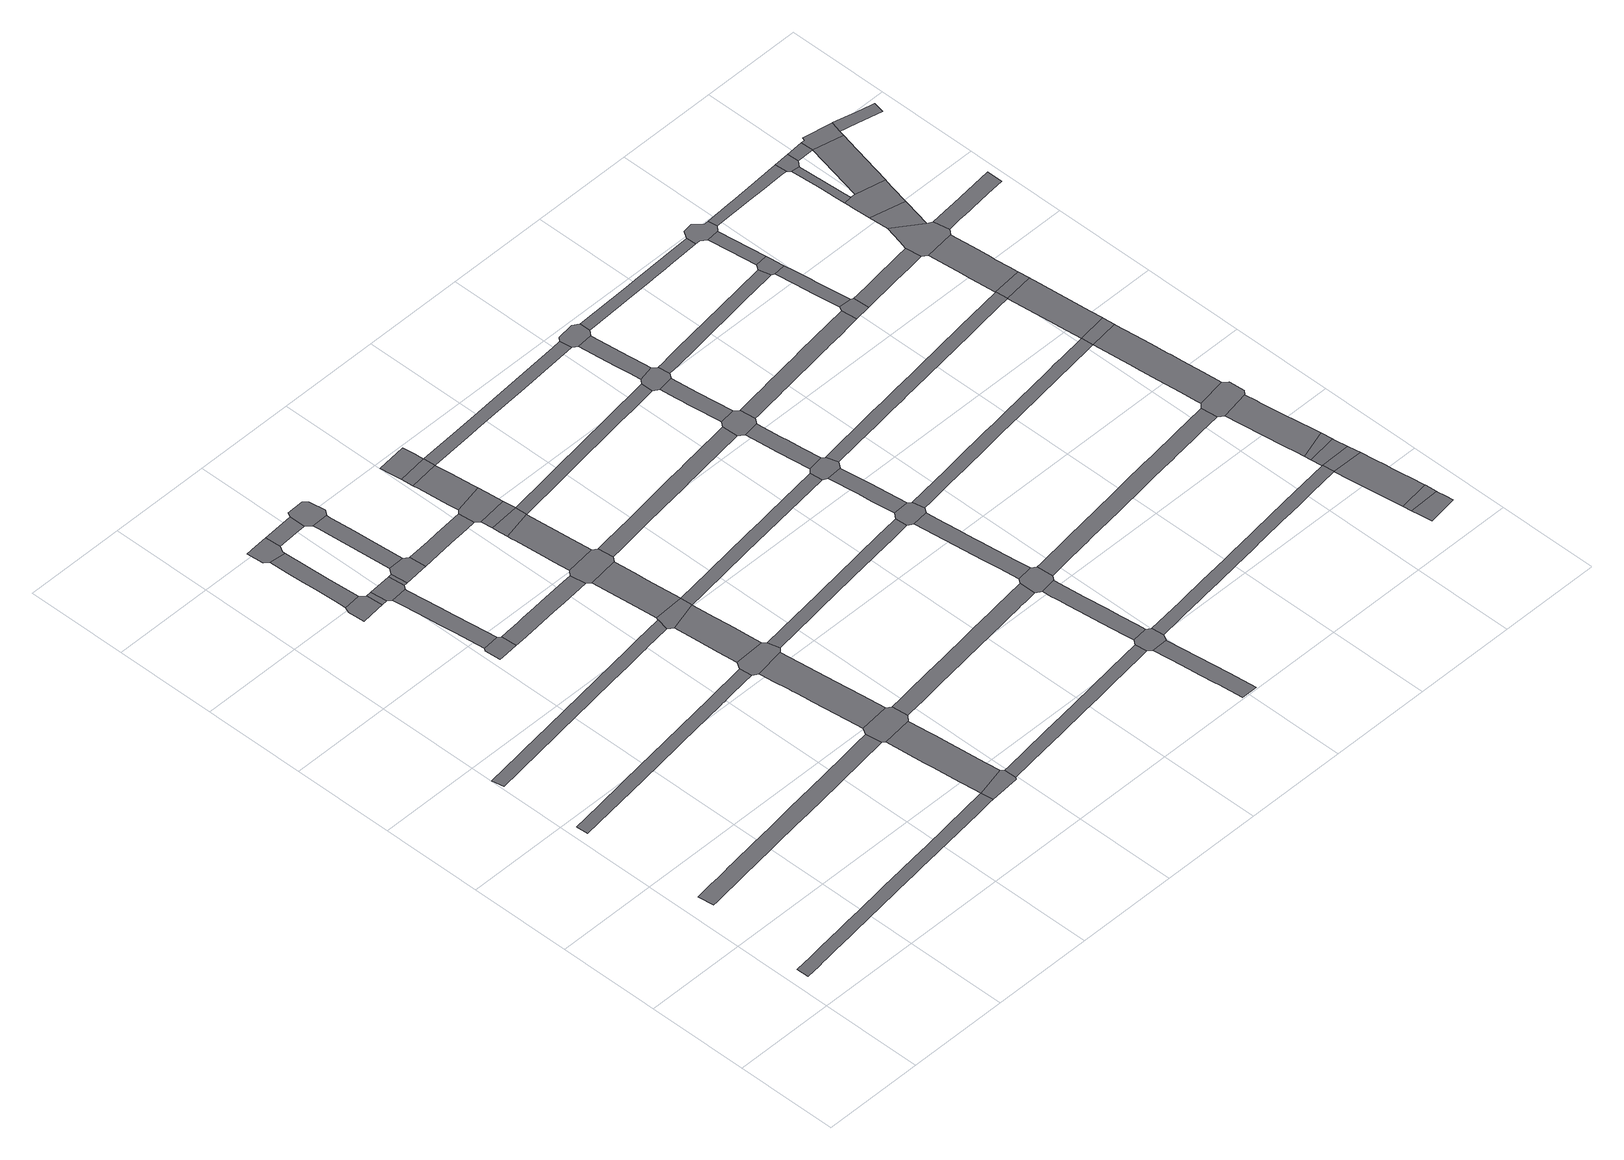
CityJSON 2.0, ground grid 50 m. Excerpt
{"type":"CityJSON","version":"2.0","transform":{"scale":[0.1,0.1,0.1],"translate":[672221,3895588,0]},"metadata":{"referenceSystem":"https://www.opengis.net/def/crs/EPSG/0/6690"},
"CityObjects":{
"road1":{"type":"Road","attributes":{"function":"9","usage":"9","RoadStructureAttribute.widthType":"3","RoadStructureAttribute.width":5.92,"RoadStructureAttribute.sectionType":"1"},"geometry":[{"type":"MultiSurface","lod":"1","boundaries":[[[0,1,2,3,4,5,6,7,8,9,10,11,12,13,14,15,16,17,18,19,20,21,22,23,24,25,26,27,28,29,30,31,32,33,34,35,36,37,38,39,40]]]}]},
"road2":{"type":"Road","attributes":{"function":"9","usage":"9","RoadStructureAttribute.widthType":"2","RoadStructureAttribute.width":7.61,"RoadStructureAttribute.sectionType":"1"},"geometry":[{"type":"MultiSurface","lod":"1","boundaries":[[[41,42,43,44,45,46,47,48,49,50,51,52,53,54,55,56,57,58,59,60,61,62,63,64,65,66,67,68,69,70,71,72,73]]]}]},
"road3":{"type":"Road","attributes":{"function":"9","usage":"9","RoadStructureAttribute.widthType":"3","RoadStructureAttribute.width":5.76,"RoadStructureAttribute.sectionType":"1"},"geometry":[{"type":"MultiSurface","lod":"1","boundaries":[[[74,75,76,77,78,79,80,81,82,83,84,85,86,87,88,89,90,91,92,93,94,95,96,97,98,99,100]]]}]},
"road4":{"type":"Road","attributes":{"function":"9","usage":"9","RoadStructureAttribute.widthType":"3","RoadStructureAttribute.width":5.75,"RoadStructureAttribute.sectionType":"1"},"geometry":[{"type":"MultiSurface","lod":"1","boundaries":[[[101,102,103,104,105,106,107,108,109,110,111,112,113,114,115,116,117,118,119,120,121,122,123,124,125,126,127]]]}]},
"road5":{"type":"Road","attributes":{"function":"9","usage":"9","RoadStructureAttribute.widthType":"9","RoadStructureAttribute.width":-9999,"RoadStructureAttribute.sectionType":"9"},"geometry":[{"type":"MultiSurface","lod":"1","boundaries":[[[128,129,130,131,132,133,134]]]}]},
"road6":{"type":"Road","attributes":{"function":"9","usage":"9","RoadStructureAttribute.widthType":"9","RoadStructureAttribute.width":-9999,"RoadStructureAttribute.sectionType":"9"},"geometry":[{"type":"MultiSurface","lod":"1","boundaries":[[[135,136,137,138,139,140,141]]]}]},
"road7":{"type":"Road","attributes":{"function":"9","usage":"9","RoadStructureAttribute.widthType":"2","RoadStructureAttribute.width":6.69,"RoadStructureAttribute.sectionType":"1"},"geometry":[{"type":"MultiSurface","lod":"1","boundaries":[[[142,143,144,145,146,147,148,133,132,149,150]]]}]},
"road8":{"type":"Road","attributes":{"function":"9","usage":"9","RoadStructureAttribute.widthType":"2","RoadStructureAttribute.width":7.68,"RoadStructureAttribute.sectionType":"1"},"geometry":[{"type":"MultiSurface","lod":"1","boundaries":[[[130,151,152,131]]]}]},
"road9":{"type":"Road","attributes":{"function":"9","usage":"9","RoadStructureAttribute.widthType":"2","RoadStructureAttribute.width":6.82,"RoadStructureAttribute.sectionType":"1"},"geometry":[{"type":"MultiSurface","lod":"1","boundaries":[[[136,153,154,155,156,157,158,159,160,161,162,137]]]}]},
"road10":{"type":"Road","attributes":{"function":"9","usage":"9","RoadStructureAttribute.widthType":"9","RoadStructureAttribute.width":-9999,"RoadStructureAttribute.sectionType":"9"},"geometry":[{"type":"MultiSurface","lod":"1","boundaries":[[[163,164,165,166,167,168,169,142,150]]]}]},
"road11":{"type":"Road","attributes":{"function":"9","usage":"9","RoadStructureAttribute.widthType":"9","RoadStructureAttribute.width":-9999,"RoadStructureAttribute.sectionType":"9"},"geometry":[{"type":"MultiSurface","lod":"1","boundaries":[[[170,171,152,151,158,157]]]}]},
"road12":{"type":"Road","attributes":{"function":"9","usage":"9","RoadStructureAttribute.widthType":"2","RoadStructureAttribute.width":7.68,"RoadStructureAttribute.sectionType":"1"},"geometry":[{"type":"MultiSurface","lod":"1","boundaries":[[[172,173,171,170]]]}]},
"road13":{"type":"Road","attributes":{"function":"9","usage":"9","RoadStructureAttribute.widthType":"2","RoadStructureAttribute.width":7.52,"RoadStructureAttribute.sectionType":"1"},"geometry":[{"type":"MultiSurface","lod":"1","boundaries":[[[165,164,174,175,176]]]}]},
"road14":{"type":"Road","attributes":{"function":"9","usage":"9","RoadStructureAttribute.widthType":"9","RoadStructureAttribute.width":-9999,"RoadStructureAttribute.sectionType":"9"},"geometry":[{"type":"MultiSurface","lod":"1","boundaries":[[[177,178,179,180,0,40]]]}]},
"road15":{"type":"Road","attributes":{"function":"9","usage":"9","RoadStructureAttribute.widthType":"9","RoadStructureAttribute.width":-9999,"RoadStructureAttribute.sectionType":"9"},"geometry":[{"type":"MultiSurface","lod":"1","boundaries":[[[181,182,183,173,172,184,185,186]]]}]},
"road16":{"type":"Road","attributes":{"function":"9","usage":"9","RoadStructureAttribute.widthType":"1","RoadStructureAttribute.width":15.05,"RoadStructureAttribute.sectionType":"1"},"geometry":[{"type":"MultiSurface","lod":"1","boundaries":[[[180,187,188,189,190,191,192,193,194,195,196,197,198,199,200,201,0]]]}]},
"road17":{"type":"Road","attributes":{"function":"9","usage":"9","RoadStructureAttribute.widthType":"2","RoadStructureAttribute.width":7.42,"RoadStructureAttribute.sectionType":"1"},"geometry":[{"type":"MultiSurface","lod":"1","boundaries":[[[202,203,204,205,206,207,208,209,210,211,212,213,214,215,216,135,141]]]}]},
"road18":{"type":"Road","attributes":{"function":"9","usage":"9","RoadStructureAttribute.widthType":"2","RoadStructureAttribute.width":6.5,"RoadStructureAttribute.sectionType":"1"},"geometry":[{"type":"MultiSurface","lod":"1","boundaries":[[[217,183,182,218,219,220,221,222,223]]]}]},
"road19":{"type":"Road","attributes":{"function":"9","usage":"9","RoadStructureAttribute.widthType":"9","RoadStructureAttribute.width":-9999,"RoadStructureAttribute.sectionType":"9"},"geometry":[{"type":"MultiSurface","lod":"1","boundaries":[[[224,53,52,196,195,225,226,227]]]}]},
"road20":{"type":"Road","attributes":{"function":"9","usage":"9","RoadStructureAttribute.widthType":"9","RoadStructureAttribute.width":-9999,"RoadStructureAttribute.sectionType":"9"},"geometry":[{"type":"MultiSurface","lod":"1","boundaries":[[[228,176,175,223,222,229,230,231]]]}]},
"road21":{"type":"Road","attributes":{"function":"9","usage":"9","RoadStructureAttribute.widthType":"1","RoadStructureAttribute.width":15.05,"RoadStructureAttribute.sectionType":"1"},"geometry":[{"type":"MultiSurface","lod":"1","boundaries":[[[232,233,234,235,236,237,238,239,240,224,227,241,242,243,244]]]}]},
"road22":{"type":"Road","attributes":{"function":"9","usage":"9","RoadStructureAttribute.widthType":"9","RoadStructureAttribute.width":-9999,"RoadStructureAttribute.sectionType":"9"},"geometry":[{"type":"MultiSurface","lod":"1","boundaries":[[[245,246,247,87,86,244,243,248]]]}]},
"road23":{"type":"Road","attributes":{"function":"9","usage":"9","RoadStructureAttribute.widthType":"2","RoadStructureAttribute.width":7.68,"RoadStructureAttribute.sectionType":"1"},"geometry":[{"type":"MultiSurface","lod":"1","boundaries":[[[249,250,181,186,251,252,253,254,255,256,257]]]}]},
"road24":{"type":"Road","attributes":{"function":"9","usage":"9","RoadStructureAttribute.widthType":"1","RoadStructureAttribute.width":15.05,"RoadStructureAttribute.sectionType":"1"},"geometry":[{"type":"MultiSurface","lod":"1","boundaries":[[[258,259,247,246,260,261,262,263,264,265,266]]]}]},
"road25":{"type":"Road","attributes":{"function":"9","usage":"9","RoadStructureAttribute.widthType":"9","RoadStructureAttribute.width":-9999,"RoadStructureAttribute.sectionType":"9"},"geometry":[{"type":"MultiSurface","lod":"1","boundaries":[[[267,101,127,266,265,268,269]]]}]},
"road26":{"type":"Road","attributes":{"function":"9","usage":"9","RoadStructureAttribute.widthType":"1","RoadStructureAttribute.width":15.05,"RoadStructureAttribute.sectionType":"1"},"geometry":[{"type":"MultiSurface","lod":"1","boundaries":[[[268,270,271,272,273,274,275,276,269]]]}]},
"road27":{"type":"Road","attributes":{"function":"9","usage":"9","RoadStructureAttribute.widthType":"9","RoadStructureAttribute.width":-9999,"RoadStructureAttribute.sectionType":"9"},"geometry":[{"type":"MultiSurface","lod":"1","boundaries":[[[274,277,278,279,280,209,208,275]]]}]},
"road28":{"type":"Road","attributes":{"function":"9","usage":"9","RoadStructureAttribute.widthType":"1","RoadStructureAttribute.width":15.05,"RoadStructureAttribute.sectionType":"1"},"geometry":[{"type":"MultiSurface","lod":"1","boundaries":[[[281,282,283,284,285,286,280,279,287,288,289,290]]]}]},
"road29":{"type":"Road","attributes":{"function":"9","usage":"9","RoadStructureAttribute.widthType":"9","RoadStructureAttribute.width":-9999,"RoadStructureAttribute.sectionType":"9"},"geometry":[{"type":"MultiSurface","lod":"1","boundaries":[[[291,281,290,292,293]]]}]},
"road30":{"type":"Road","attributes":{"function":"9","usage":"9","RoadStructureAttribute.widthType":"1","RoadStructureAttribute.width":15.05,"RoadStructureAttribute.sectionType":"1"},"geometry":[{"type":"MultiSurface","lod":"1","boundaries":[[[292,294,295,296,293]]]}]},
"road31":{"type":"Road","attributes":{"function":"9","usage":"9","RoadStructureAttribute.widthType":"9","RoadStructureAttribute.width":-9999,"RoadStructureAttribute.sectionType":"9"},"geometry":[{"type":"MultiSurface","lod":"1","boundaries":[[[256,296,295,297,298,299,257]]]}]},
"road32":{"type":"Road","attributes":{"function":"9","usage":"9","RoadStructureAttribute.widthType":"1","RoadStructureAttribute.width":15.05,"RoadStructureAttribute.sectionType":"1"},"geometry":[{"type":"MultiSurface","lod":"1","boundaries":[[[300,301,302,299,298,303,304,305,306]]]}]},
"road33":{"type":"Road","attributes":{"function":"9","usage":"9","RoadStructureAttribute.widthType":"3","RoadStructureAttribute.width":5.71,"RoadStructureAttribute.sectionType":"1"},"geometry":[{"type":"MultiSurface","lod":"1","boundaries":[[[307,308,309,310,311,312,313,314,315,316,317,318,319,320,321,322,323,324,325,326,327,179,178]]]}]},
"road34":{"type":"Road","attributes":{"function":"9","usage":"9","RoadStructureAttribute.widthType":"9","RoadStructureAttribute.width":-9999,"RoadStructureAttribute.sectionType":"9"},"geometry":[{"type":"MultiSurface","lod":"1","boundaries":[[[328,329,300,306]]]}]},
"road35":{"type":"Road","attributes":{"function":"9","usage":"9","RoadStructureAttribute.widthType":"1","RoadStructureAttribute.width":15.05,"RoadStructureAttribute.sectionType":"1"},"geometry":[{"type":"MultiSurface","lod":"1","boundaries":[[[330,331,329,328,332,333,334]]]}]},
"road36":{"type":"Road","attributes":{"function":"9","usage":"9","RoadStructureAttribute.widthType":"2","RoadStructureAttribute.width":7.38,"RoadStructureAttribute.sectionType":"1"},"geometry":[{"type":"MultiSurface","lod":"1","boundaries":[[[225,335,336,337,338,339,340,341,342,343,344,345,346,347,348,349,350,351,352,353,354,355,356,357,358,359,360,361,226]]]}]},
"road37":{"type":"Road","attributes":{"function":"9","usage":"9","RoadStructureAttribute.widthType":"3","RoadStructureAttribute.width":5.66,"RoadStructureAttribute.sectionType":"1"},"geometry":[{"type":"MultiSurface","lod":"1","boundaries":[[[362,363,364,365,366,367,368,369,370,371,372,245,248,373,374,375,376,377,378,379,380,381]]]}]},
"road38":{"type":"Road","attributes":{"function":"9","usage":"9","RoadStructureAttribute.widthType":"3","RoadStructureAttribute.width":5.81,"RoadStructureAttribute.sectionType":"1"},"geometry":[{"type":"MultiSurface","lod":"1","boundaries":[[[382,383,384,385,386,387,388,389,390,391,392,393,394,395,396,397,398,399,400,401,268,265,402]]]}]},
"road39":{"type":"Road","attributes":{"function":"9","usage":"9","RoadStructureAttribute.widthType":"2","RoadStructureAttribute.width":7.16,"RoadStructureAttribute.sectionType":"1"},"geometry":[{"type":"MultiSurface","lod":"1","boundaries":[[[403,404,405,406,407,408,409,410,411,412,413,414,415,278,277,416,417,418,419,420,421,422,423,424,425,426,427]]]}]},
"road40":{"type":"Road","attributes":{"function":"9","usage":"9","RoadStructureAttribute.widthType":"3","RoadStructureAttribute.width":5.66,"RoadStructureAttribute.sectionType":"1"},"geometry":[{"type":"MultiSurface","lod":"1","boundaries":[[[428,429,430,431,432,433,434,435,436,437,438,439,440,441,442,443,292,290]]]}]},
"road41":{"type":"Road","attributes":{"function":"9","usage":"9","RoadStructureAttribute.widthType":"2","RoadStructureAttribute.width":8.01,"RoadStructureAttribute.sectionType":"1"},"geometry":[{"type":"MultiSurface","lod":"1","boundaries":[[[444,445,446,447,448,449,450,451,452,453,454]]]}]},
"road42":{"type":"Road","attributes":{"function":"9","usage":"9","RoadStructureAttribute.widthType":"9","RoadStructureAttribute.width":-9999,"RoadStructureAttribute.sectionType":"9"},"geometry":[{"type":"MultiSurface","lod":"1","boundaries":[[[455,456,457,458,317,316,454,453]]]}]},
"road43":{"type":"Road","attributes":{"function":"9","usage":"9","RoadStructureAttribute.widthType":"3","RoadStructureAttribute.width":5.7,"RoadStructureAttribute.sectionType":"1"},"geometry":[{"type":"MultiSurface","lod":"1","boundaries":[[[459,460,461,462,463,464,465,466,467,468,469,328,306,470]]]}]},
"road44":{"type":"Road","attributes":{"function":"9","usage":"9","RoadStructureAttribute.widthType":"2","RoadStructureAttribute.width":8.01,"RoadStructureAttribute.sectionType":"1"},"geometry":[{"type":"MultiSurface","lod":"1","boundaries":[[[471,472,473,474,475,476,477,478,479,458,457,480,481,482,483,484]]]}]},
"road45":{"type":"Road","attributes":{"function":"9","usage":"9","RoadStructureAttribute.widthType":"9","RoadStructureAttribute.width":-9999,"RoadStructureAttribute.sectionType":"9"},"geometry":[{"type":"MultiSurface","lod":"1","boundaries":[[[349,348,471,484,485,486,487,488]]]}]},
"road46":{"type":"Road","attributes":{"function":"9","usage":"9","RoadStructureAttribute.widthType":"2","RoadStructureAttribute.width":8.01,"RoadStructureAttribute.sectionType":"1"},"geometry":[{"type":"MultiSurface","lod":"1","boundaries":[[[487,489,490,491,492,493,494,495,496,497,498,499,500,501,502,503,488]]]}]},
"road47":{"type":"Road","attributes":{"function":"9","usage":"9","RoadStructureAttribute.widthType":"9","RoadStructureAttribute.width":-9999,"RoadStructureAttribute.sectionType":"9"},"geometry":[{"type":"MultiSurface","lod":"1","boundaries":[[[504,505,362,381,500,499,506,507]]]}]},
"road48":{"type":"Road","attributes":{"function":"9","usage":"9","RoadStructureAttribute.widthType":"2","RoadStructureAttribute.width":8.01,"RoadStructureAttribute.sectionType":"1"},"geometry":[{"type":"MultiSurface","lod":"1","boundaries":[[[508,509,510,511,505,504,512,513,514]]]}]},
"road49":{"type":"Road","attributes":{"function":"9","usage":"9","RoadStructureAttribute.widthType":"9","RoadStructureAttribute.width":-9999,"RoadStructureAttribute.sectionType":"9"},"geometry":[{"type":"MultiSurface","lod":"1","boundaries":[[[515,516,517,518,392,391,508,514]]]}]},
"road50":{"type":"Road","attributes":{"function":"9","usage":"9","RoadStructureAttribute.widthType":"2","RoadStructureAttribute.width":8.01,"RoadStructureAttribute.sectionType":"1"},"geometry":[{"type":"MultiSurface","lod":"1","boundaries":[[[519,520,521,518,517,522,523,524,525]]]}]},
"road51":{"type":"Road","attributes":{"function":"9","usage":"9","RoadStructureAttribute.widthType":"9","RoadStructureAttribute.width":-9999,"RoadStructureAttribute.sectionType":"9"},"geometry":[{"type":"MultiSurface","lod":"1","boundaries":[[[426,526,519,525,527,528,529,530,427]]]}]},
"road52":{"type":"Road","attributes":{"function":"9","usage":"9","RoadStructureAttribute.widthType":"2","RoadStructureAttribute.width":8.01,"RoadStructureAttribute.sectionType":"1"},"geometry":[{"type":"MultiSurface","lod":"1","boundaries":[[[531,532,533,534,535,536,530,529,537,538]]]}]},
"road53":{"type":"Road","attributes":{"function":"9","usage":"9","RoadStructureAttribute.widthType":"9","RoadStructureAttribute.width":-9999,"RoadStructureAttribute.sectionType":"9"},"geometry":[{"type":"MultiSurface","lod":"1","boundaries":[[[539,540,541,439,438,531,538,542]]]}]},
"road54":{"type":"Road","attributes":{"function":"9","usage":"9","RoadStructureAttribute.widthType":"2","RoadStructureAttribute.width":8.01,"RoadStructureAttribute.sectionType":"1"},"geometry":[{"type":"MultiSurface","lod":"1","boundaries":[[[543,544,545,546,547,541,540,548,549,550]]]}]},
"road55":{"type":"Road","attributes":{"function":"9","usage":"9","RoadStructureAttribute.widthType":"9","RoadStructureAttribute.width":-9999,"RoadStructureAttribute.sectionType":"9"},"geometry":[{"type":"MultiSurface","lod":"1","boundaries":[[[551,552,553,464,463,543,550,554]]]}]},
"road56":{"type":"Road","attributes":{"function":"9","usage":"9","RoadStructureAttribute.widthType":"3","RoadStructureAttribute.width":5.87,"RoadStructureAttribute.sectionType":"1"},"geometry":[{"type":"MultiSurface","lod":"1","boundaries":[[[555,556,557,558,559,560,561,562,563,564,565,566,567,456,455,568,569,570,571,572,573,574,575,576,577,578,579,580,581,582,583]]]}]},
"road57":{"type":"Road","attributes":{"function":"9","usage":"9","RoadStructureAttribute.widthType":"2","RoadStructureAttribute.width":7.62,"RoadStructureAttribute.sectionType":"1"},"geometry":[{"type":"MultiSurface","lod":"1","boundaries":[[[485,584,585,586,587,588,589,590,591,592,593,594,595,596,597,598,599,600,601,602,603,604,605,606,607,608,609,610,611,612,613,614,615,616,617,618,619,486]]]}]},
"road58":{"type":"Road","attributes":{"function":"9","usage":"9","RoadStructureAttribute.widthType":"2","RoadStructureAttribute.width":7.51,"RoadStructureAttribute.sectionType":"1"},"geometry":[{"type":"MultiSurface","lod":"1","boundaries":[[[620,621,622,623,624,625,626,627,628,528,527,629,630,631,632,633,634,635,636,637,638,639,640,641,642,643,644,645]]]}]},
"road59":{"type":"Road","attributes":{"function":"9","usage":"9","RoadStructureAttribute.widthType":"3","RoadStructureAttribute.width":5.54,"RoadStructureAttribute.sectionType":"1"},"geometry":[{"type":"MultiSurface","lod":"1","boundaries":[[[646,647,648,649,650,651,652,653,654,655,656,657,658,659,660,661,662,663,664,665,666,667,539,542]]]}]},
"road60":{"type":"Road","attributes":{"function":"9","usage":"9","RoadStructureAttribute.widthType":"3","RoadStructureAttribute.width":5.89,"RoadStructureAttribute.sectionType":"1"},"geometry":[{"type":"MultiSurface","lod":"1","boundaries":[[[506,668,669,670,671,672,673,674,675,676,677,678,679,680,681,682,683,684,685,686,687,688,689,690,691,692,693,694,695,696,507]]]}]},
"road61":{"type":"Road","attributes":{"function":"9","usage":"9","RoadStructureAttribute.widthType":"3","RoadStructureAttribute.width":4.8,"RoadStructureAttribute.sectionType":"1"},"geometry":[{"type":"MultiSurface","lod":"1","boundaries":[[[697,698,699,700,701,702,703,704,705,706,707,708,709,710,711,712,713,551,554]]]}]},
"road62":{"type":"Road","attributes":{"function":"9","usage":"9","RoadStructureAttribute.widthType":"3","RoadStructureAttribute.width":5.9,"RoadStructureAttribute.sectionType":"1"},"geometry":[{"type":"MultiSurface","lod":"1","boundaries":[[[714,715,716,717,718,719,720,721,722,723,724,725,726,727,728,729,730,516,515,731,732,733,734,735,736,737,738,739,740,741,742,743,744,745,746,747,748,749,750,751]]]}]},
"road63":{"type":"Road","attributes":{"function":"9","usage":"9","RoadStructureAttribute.widthType":"9","RoadStructureAttribute.width":-9999,"RoadStructureAttribute.sectionType":"9"},"geometry":[{"type":"MultiSurface","lod":"1","boundaries":[[[644,752,753,754,755,645]]]}]},
"road64":{"type":"Road","attributes":{"function":"9","usage":"9","RoadStructureAttribute.widthType":"3","RoadStructureAttribute.width":5.89,"RoadStructureAttribute.sectionType":"1"},"geometry":[{"type":"MultiSurface","lod":"1","boundaries":[[[756,757,758,759,760,761,762,763,755,754]]]}]},
"road65":{"type":"Road","attributes":{"function":"9","usage":"9","RoadStructureAttribute.widthType":"1","RoadStructureAttribute.width":15.1,"RoadStructureAttribute.sectionType":"1"},"geometry":[{"type":"MultiSurface","lod":"1","boundaries":[[[764,765,766,767,768,769,770]]]}]},
"road66":{"type":"Road","attributes":{"function":"9","usage":"9","RoadStructureAttribute.widthType":"9","RoadStructureAttribute.width":-9999,"RoadStructureAttribute.sectionType":"9"},"geometry":[{"type":"MultiSurface","lod":"1","boundaries":[[[771,662,661,761,760,772,773,774]]]}]},
"road67":{"type":"Road","attributes":{"function":"9","usage":"9","RoadStructureAttribute.widthType":"9","RoadStructureAttribute.width":-9999,"RoadStructureAttribute.sectionType":"9"},"geometry":[{"type":"MultiSurface","lod":"1","boundaries":[[[775,776,768,767]]]}]},
"road68":{"type":"Road","attributes":{"function":"9","usage":"9","RoadStructureAttribute.widthType":"1","RoadStructureAttribute.width":15.1,"RoadStructureAttribute.sectionType":"1"},"geometry":[{"type":"MultiSurface","lod":"1","boundaries":[[[777,778,779,780,781,782,783,582,784,785,786,787,788,789,790,776,775,791]]]}]},
"road69":{"type":"Road","attributes":{"function":"9","usage":"9","RoadStructureAttribute.widthType":"3","RoadStructureAttribute.width":5.89,"RoadStructureAttribute.sectionType":"1"},"geometry":[{"type":"MultiSurface","lod":"1","boundaries":[[[792,793,771,774,794]]]}]},
"road70":{"type":"Road","attributes":{"function":"9","usage":"9","RoadStructureAttribute.widthType":"9","RoadStructureAttribute.width":-9999,"RoadStructureAttribute.sectionType":"9"},"geometry":[{"type":"MultiSurface","lod":"1","boundaries":[[[795,796,797,798,799,709,708,800,801,792,794]]]}]},
"road71":{"type":"Road","attributes":{"function":"9","usage":"9","RoadStructureAttribute.widthType":"9","RoadStructureAttribute.width":-9999,"RoadStructureAttribute.sectionType":"9"},"geometry":[{"type":"MultiSurface","lod":"1","boundaries":[[[582,783,802,583]]]}]},
"road72":{"type":"Road","attributes":{"function":"9","usage":"9","RoadStructureAttribute.widthType":"1","RoadStructureAttribute.width":15.1,"RoadStructureAttribute.sectionType":"1"},"geometry":[{"type":"MultiSurface","lod":"1","boundaries":[[[803,583,802,804,805,806]]]}]},
"road73":{"type":"Road","attributes":{"function":"9","usage":"9","RoadStructureAttribute.widthType":"9","RoadStructureAttribute.width":-9999,"RoadStructureAttribute.sectionType":"9"},"geometry":[{"type":"MultiSurface","lod":"1","boundaries":[[[806,805,807,808]]]}]},
"road74":{"type":"Road","attributes":{"function":"9","usage":"9","RoadStructureAttribute.widthType":"1","RoadStructureAttribute.width":15.1,"RoadStructureAttribute.sectionType":"1"},"geometry":[{"type":"MultiSurface","lod":"1","boundaries":[[[809,810,811,812,813,808,807,814,815,816,817,818,819,820,821,822]]]}]},
"road75":{"type":"Road","attributes":{"function":"9","usage":"9","RoadStructureAttribute.widthType":"9","RoadStructureAttribute.width":-9999,"RoadStructureAttribute.sectionType":"9"},"geometry":[{"type":"MultiSurface","lod":"1","boundaries":[[[821,823,824,825,826,603,602,822]]]}]},
"road76":{"type":"Road","attributes":{"function":"9","usage":"9","RoadStructureAttribute.widthType":"2","RoadStructureAttribute.width":7.51,"RoadStructureAttribute.sectionType":"1"},"geometry":[{"type":"MultiSurface","lod":"1","boundaries":[[[827,828,829,830,831,832,833,834,835,836,837,838,839,840,841,753,752]]]}]},
"road77":{"type":"Road","attributes":{"function":"9","usage":"9","RoadStructureAttribute.widthType":"1","RoadStructureAttribute.width":15.1,"RoadStructureAttribute.sectionType":"1"},"geometry":[{"type":"MultiSurface","lod":"1","boundaries":[[[681,842,843,844,845,846,847,848,849,826,825,850,851,852,853,854,855,856,857]]]}]},
"road78":{"type":"Road","attributes":{"function":"9","usage":"9","RoadStructureAttribute.widthType":"9","RoadStructureAttribute.width":-9999,"RoadStructureAttribute.sectionType":"9"},"geometry":[{"type":"MultiSurface","lod":"1","boundaries":[[[858,682,681,857]]]}]},
"road79":{"type":"Road","attributes":{"function":"9","usage":"9","RoadStructureAttribute.widthType":"1","RoadStructureAttribute.width":15.1,"RoadStructureAttribute.sectionType":"1"},"geometry":[{"type":"MultiSurface","lod":"1","boundaries":[[[859,860,861,862,682,858,863,864,865,866,867,749]]]}]},
"road80":{"type":"Road","attributes":{"function":"9","usage":"9","RoadStructureAttribute.widthType":"3","RoadStructureAttribute.width":4.9,"RoadStructureAttribute.sectionType":"1"},"geometry":[{"type":"MultiSurface","lod":"1","boundaries":[[[868,869,870,871,872,873,796,795,874,875,876,877,878]]]}]},
"road81":{"type":"Road","attributes":{"function":"9","usage":"9","RoadStructureAttribute.widthType":"9","RoadStructureAttribute.width":-9999,"RoadStructureAttribute.sectionType":"9"},"geometry":[{"type":"MultiSurface","lod":"1","boundaries":[[[749,867,879,750]]]}]},
"road82":{"type":"Road","attributes":{"function":"9","usage":"9","RoadStructureAttribute.widthType":"1","RoadStructureAttribute.width":15.1,"RoadStructureAttribute.sectionType":"1"},"geometry":[{"type":"MultiSurface","lod":"1","boundaries":[[[879,880,881,882,883,884,885,886,887,888,889,890,891,892,750]]]}]},
"road83":{"type":"Road","attributes":{"function":"9","usage":"9","RoadStructureAttribute.widthType":"9","RoadStructureAttribute.width":-9999,"RoadStructureAttribute.sectionType":"9"},"geometry":[{"type":"MultiSurface","lod":"1","boundaries":[[[893,834,833,886,885,894,895,896,897,898]]]}]},
"road84":{"type":"Road","attributes":{"function":"9","usage":"9","RoadStructureAttribute.widthType":"1","RoadStructureAttribute.width":15.1,"RoadStructureAttribute.sectionType":"1"},"geometry":[{"type":"MultiSurface","lod":"1","boundaries":[[[898,897,899,900,901]]]}]},
"road85":{"type":"Road","attributes":{"function":"9","usage":"9","RoadStructureAttribute.widthType":"4","RoadStructureAttribute.width":3.44,"RoadStructureAttribute.sectionType":"1"},"geometry":[{"type":"MultiSurface","lod":"1","boundaries":[[[902,903,904,905,906,907,908]]]}]},
"road86":{"type":"Road","attributes":{"function":"9","usage":"9","RoadStructureAttribute.widthType":"9","RoadStructureAttribute.width":-9999,"RoadStructureAttribute.sectionType":"9"},"geometry":[{"type":"MultiSurface","lod":"1","boundaries":[[[900,909,910,911,912,913,902,908,914,915,901]]]}]},
"road87":{"type":"Road","attributes":{"function":"9","usage":"9","RoadStructureAttribute.widthType":"9","RoadStructureAttribute.width":-9999,"RoadStructureAttribute.sectionType":"9"},"geometry":[{"type":"MultiSurface","lod":"1","boundaries":[[[868,878,904,903,916,917]]]}]},
"road88":{"type":"Road","attributes":{"function":"9","usage":"9","RoadStructureAttribute.widthType":"3","RoadStructureAttribute.width":4.9,"RoadStructureAttribute.sectionType":"1"},"geometry":[{"type":"MultiSurface","lod":"1","boundaries":[[[916,918,919,917]]]}]},
"road89":{"type":"Road","attributes":{"function":"9","usage":"9","RoadStructureAttribute.widthType":"1","RoadStructureAttribute.width":15.1,"RoadStructureAttribute.sectionType":"1"},"geometry":[{"type":"MultiSurface","lod":"1","boundaries":[[[912,911,920,921,922,923,924,918]]]}]},
"road90":{"type":"Road","attributes":{"function":"9","usage":"9","RoadStructureAttribute.widthType":"2","RoadStructureAttribute.width":7.72,"RoadStructureAttribute.sectionType":"1"},"geometry":[{"type":"MultiSurface","lod":"1","boundaries":[[[925,926,927,928,929,930,931,932,933,934,935,936,895,894]]]}]},
"road91":{"type":"Road","attributes":{"function":"9","usage":"9","RoadStructureAttribute.widthType":"9","RoadStructureAttribute.width":-9999,"RoadStructureAttribute.sectionType":"9"},"geometry":[{"type":"MultiSurface","lod":"1","boundaries":[[[937,919,918,924,938,939,940,941]]]}]},
"road92":{"type":"Road","attributes":{"function":"9","usage":"9","RoadStructureAttribute.widthType":"3","RoadStructureAttribute.width":5.59,"RoadStructureAttribute.sectionType":"1"},"geometry":[{"type":"MultiSurface","lod":"1","boundaries":[[[942,943,944,945,946,947,940,939,948,949,950,951,952]]]}]}
},
"vertices":[
[1331,396,0],[1328,396,0],[1102,366,0],[1081,363,0],[956,347,0],[872,336,0],[783,325,0],[664,309,0],[605,302,0],[531,292,0],[487,286,0],[461,283,0],[445,281,0],[419,278,0],[361,270,0],[230,253,0],[162,244,0],[73,233,0],[73,172,0],[150,182,0],[175,186,0],[199,189,0],[268,198,0],[298,202,0],[334,206,0],[342,207,0],[420,217,0],[466,223,0],[519,230,0],[542,233,0],[558,235,0],[559,235,0],[686,252,0],[755,261,0],[802,267,0],[858,274,0],[899,279,0],[1238,323,0],[1320,334,0],[1335,336,0],[1338,336,0],
[107,737,0],[130,740,0],[186,748,0],[193,749,0],[261,758,0],[318,766,0],[503,790,0],[538,795,0],[683,815,0],[705,818,0],[846,837,0],[1263,893,0],[1254,973,0],[1191,964,0],[1086,950,0],[987,937,0],[962,933,0],[798,911,0],[740,903,0],[694,897,0],[679,895,0],[614,886,0],[520,873,0],[492,870,0],[442,863,0],[382,855,0],[340,849,0],[306,845,0],[280,841,0],[238,835,0],[185,828,0],[145,823,0],[97,816,0],
[54,1396,0],[436,1447,0],[474,1452,0],[516,1457,0],[709,1483,0],[790,1494,0],[967,1518,0],[982,1520,0],[993,1521,0],[1012,1524,0],[1036,1527,0],[1134,1541,0],[1180,1547,0],[1172,1607,0],[959,1577,0],[766,1551,0],[714,1544,0],[707,1544,0],[631,1533,0],[594,1529,0],[560,1524,0],[492,1515,0],[368,1498,0],[356,1497,0],[214,1478,0],[115,1465,0],[51,1456,0],
[1150,2046,0],[1007,2026,0],[941,2017,0],[397,1944,0],[310,1932,0],[227,1921,0],[187,1915,0],[5,1891,0],[17,1832,0],[118,1846,0],[162,1852,0],[234,1862,0],[400,1884,0],[448,1891,0],[472,1894,0],[493,1897,0],[537,1903,0],[589,1910,0],[624,1915,0],[772,1935,0],[813,1940,0],[877,1949,0],[919,1955,0],[978,1962,0],[987,1963,0],[1003,1966,0],[1135,1983,0],
[316,2908,0],[407,2917,0],[437,2920,0],[429,3002,0],[404,3023,0],[321,3016,0],[309,2989,0],
[637,2439,0],[622,2449,0],[542,2443,0],[533,2431,0],[540,2353,0],[555,2354,0],[644,2362,0],
[299,3420,0],[304,3329,0],[309,3244,0],[313,3178,0],[317,3112,0],[318,3099,0],[322,3037,0],[393,3190,0],[379,3412,0],
[464,2922,0],[456,3004,0],
[607,2577,0],[596,2665,0],[586,2745,0],[567,2897,0],[565,2913,0],[485,2908,0],[493,2847,0],[506,2737,0],[514,2671,0],[524,2591,0],
[378,3430,0],[395,3455,0],[389,3533,0],[348,3530,0],[324,3528,0],[271,3524,0],[277,3439,0],
[580,2934,0],[572,3014,0],
[599,2936,0],[591,3016,0],
[497,3462,0],[547,3465,0],[547,3545,0],
[1487,348,0],[1494,357,0],[1494,418,0],[1480,432,0],
[713,3028,0],[689,3046,0],[610,3045,0],[625,2938,0],[698,2945,0],[720,2947,0],
[1471,504,0],[1467,538,0],[1461,594,0],[1458,621,0],[1448,717,0],[1443,763,0],[1439,804,0],[1436,832,0],[1428,899,0],[1279,882,0],[1298,685,0],[1303,647,0],[1319,499,0],[1327,432,0],[1331,399,0],
[706,2367,0],[716,2368,0],[739,2370,0],[784,2375,0],[889,2385,0],[960,2391,0],[1100,2405,0],[1087,2481,0],[1046,2478,0],[896,2464,0],[854,2460,0],[777,2452,0],[764,2451,0],[706,2445,0],[704,2445,0],
[578,3416,0],[687,3069,0],[677,3189,0],[667,3299,0],[657,3418,0],[655,3442,0],[575,3441,0],
[1271,1004,0],[1450,924,0],[1442,1004,0],[1421,1021,0],
[559,3567,0],[674,3470,0],[663,3550,0],[643,3570,0],
[1213,1482,0],[1216,1458,0],[1226,1382,0],[1228,1367,0],[1230,1350,0],[1236,1301,0],[1240,1265,0],[1248,1198,0],[1267,1036,0],[1406,1144,0],[1390,1276,0],[1357,1554,0],[1207,1530,0],
[1361,1631,0],[1344,1646,0],[1194,1642,0],[1376,1572,0],
[890,3045,0],[833,3040,0],[848,2960,0],[923,2967,0],[936,2968,0],[964,2971,0],[995,2974,0],[1041,2978,0],[1034,3059,0],
[1172,1867,0],[1185,1736,0],[1341,1679,0],[1330,1791,0],[1327,1819,0],[1320,1893,0],[1309,2002,0],[1309,2005,0],[1163,1964,0],
[1151,2048,0],[1303,2065,0],[1154,2056,0],
[1303,2068,0],[1286,2239,0],[1282,2283,0],[1274,2363,0],[1271,2407,0],[1121,2388,0],[1147,2133,0],
[1287,2430,0],[1279,2507,0],[1257,2522,0],[1108,2505,0],
[1077,2825,0],[1079,2802,0],[1081,2785,0],[1088,2710,0],[1094,2641,0],[1100,2587,0],[1247,2621,0],[1235,2740,0],[1224,2853,0],[1224,2856,0],
[1073,2863,0],[1220,2915,0],[1070,2901,0],
[1220,2918,0],[1212,2979,0],[1064,2961,0],
[1206,3035,0],[1197,3105,0],[1050,3075,0],
[1024,3305,0],[1027,3279,0],[1044,3125,0],[1194,3129,0],[1181,3244,0],[1172,3319,0],[1172,3322,0],
[1694,384,0],[1736,389,0],[1817,400,0],[1966,420,0],[2069,433,0],[2115,439,0],[2158,445,0],[2199,450,0],[2215,453,0],[2395,477,0],[2388,536,0],[2314,526,0],[2216,513,0],[1968,480,0],[1900,471,0],[1886,469,0],[1775,455,0],[1754,452,0],[1655,439,0],[1629,435,0],[1529,422,0],
[1166,3382,0],[1017,3365,0],
[1004,3474,0],[1010,3426,0],[1166,3385,0],[1161,3429,0],[1154,3490,0],
[1469,927,0],[1563,940,0],[1644,951,0],[1675,955,0],[1835,976,0],[1846,978,0],[1956,993,0],[2011,1000,0],[2118,1014,0],[2149,1018,0],[2210,1027,0],[2232,1030,0],[2261,1033,0],[2324,1042,0],[2322,1122,0],[2159,1100,0],[2134,1097,0],[2048,1085,0],[2012,1081,0],[1945,1072,0],[1800,1052,0],[1685,1037,0],[1664,1034,0],[1636,1030,0],[1602,1026,0],[1537,1017,0],[1504,1012,0],
[2244,1749,0],[2165,1738,0],[2131,1734,0],[1979,1713,0],[1944,1709,0],[1880,1700,0],[1852,1696,0],[1734,1681,0],[1596,1662,0],[1574,1659,0],[1552,1656,0],[1604,1603,0],[1666,1612,0],[1752,1623,0],[1884,1641,0],[2020,1659,0],[2113,1671,0],[2135,1674,0],[2208,1684,0],[2246,1689,0],
[1377,2014,0],[1441,2023,0],[1498,2030,0],[1546,2037,0],[1564,2039,0],[1575,2041,0],[1631,2048,0],[1666,2053,0],[1685,2055,0],[2201,2123,0],[2195,2183,0],[1912,2145,0],[1842,2136,0],[1823,2134,0],[1754,2125,0],[1634,2109,0],[1612,2106,0],[1525,2094,0],[1490,2090,0],[1306,2065,0],[1312,2005,0],
[1938,2599,0],[1922,2597,0],[1874,2590,0],[1858,2588,0],[1777,2577,0],[1693,2565,0],[1622,2555,0],[1596,2551,0],[1549,2545,0],[1531,2542,0],[1382,2521,0],[1362,2519,0],[1319,2513,0],[1349,2438,0],[1364,2441,0],[1383,2443,0],[1520,2463,0],[1637,2479,0],[1775,2498,0],[1832,2506,0],[1853,2509,0],[1872,2511,0],[1914,2517,0],[2146,2549,0],[2143,2627,0],
[1227,2857,0],[1332,2872,0],[1369,2877,0],[1431,2886,0],[1593,2910,0],[1660,2919,0],[1735,2930,0],[1827,2943,0],[1875,2950,0],[1963,2962,0],[2096,2981,0],[2096,3040,0],[1852,3005,0],[1503,2956,0],[1431,2945,0],[1223,2916,0],
[2425,389,0],[2427,368,0],[2443,244,0],[2444,230,0],[2455,143,0],[2456,130,0],[2471,8,0],[2550,8,0],[2534,145,0],[2495,463,0],[2416,462,0],
[2510,492,0],[2503,552,0],[2483,568,0],[2405,558,0],
[1384,3339,0],[1469,3346,0],[1663,3361,0],[1726,3366,0],[2051,3392,0],[2043,3451,0],[2000,3448,0],[1468,3405,0],[1359,3396,0],[1337,3395,0],[1169,3383,0],[1175,3323,0],
[2351,1023,0],[2356,975,0],[2358,958,0],[2361,938,0],[2366,892,0],[2372,839,0],[2386,719,0],[2392,671,0],[2400,604,0],[2478,614,0],[2468,696,0],[2460,766,0],[2447,880,0],[2429,1034,0],
[2446,1057,0],[2439,1137,0],[2416,1153,0],[2339,1143,0],
[2406,1237,0],[2404,1256,0],[2401,1276,0],[2389,1377,0],[2386,1399,0],[2383,1426,0],[2377,1473,0],[2372,1519,0],[2365,1582,0],[2360,1620,0],[2353,1682,0],[2275,1675,0],[2294,1520,0],[2317,1327,0],[2328,1243,0],
[2343,1778,0],[2265,1775,0],[2371,1706,0],[2358,1765,0],
[2224,2110,0],[2243,1962,0],[2251,1884,0],[2258,1825,0],[2330,1879,0],[2320,1966,0],[2301,2115,0],
[2323,2145,0],[2305,2203,0],[2290,2214,0],[2213,2202,0],
[2174,2528,0],[2182,2456,0],[2193,2362,0],[2279,2301,0],[2269,2385,0],[2265,2416,0],[2252,2539,0],
[2158,2540,0],[2270,2565,0],[2262,2643,0],[2240,2661,0],[2161,2652,0],
[2124,2962,0],[2133,2884,0],[2137,2849,0],[2140,2822,0],[2144,2793,0],[2160,2664,0],[2217,2842,0],[2201,2974,0],
[2212,3057,0],[2190,3076,0],[2113,3060,0],[2219,2998,0],
[2075,3376,0],[2092,3233,0],[2099,3181,0],[2101,3159,0],[2106,3121,0],[2179,3167,0],[2177,3188,0],[2154,3384,0],
[2174,3461,0],[2146,3481,0],[2059,3471,0],[2174,3407,0],
[3667,702,0],[3480,678,0],[3409,669,0],[3309,656,0],[3099,628,0],[3071,625,0],[3041,621,0],[3003,616,0],[2845,596,0],[2823,593,0],[2795,589,0],[2772,586,0],[2695,576,0],[2734,521,0],[2740,522,0],[2808,531,0],[2825,533,0],[3079,566,0],[3108,569,0],[3146,574,0],[3163,577,0],[3195,581,0],[3323,597,0],[3383,605,0],[3451,614,0],[3527,624,0],[3674,643,0],[3677,643,0],[3670,702,0],
[2467,1060,0],[2533,1069,0],[2565,1073,0],[2641,1084,0],[2655,1086,0],[2695,1091,0],[2696,1091,0],[2797,1105,0],[2812,1107,0],[3058,1140,0],[3082,1143,0],[3101,1146,0],[3134,1150,0],[3215,1161,0],[3275,1168,0],[3295,1171,0],[3420,1188,0],[3469,1194,0],[3578,1209,0],[3568,1289,0],[3475,1276,0],[3400,1266,0],[3231,1244,0],[3175,1237,0],[3048,1220,0],[2976,1210,0],[2941,1205,0],[2870,1196,0],[2815,1188,0],[2781,1183,0],[2726,1176,0],[2685,1170,0],[2572,1155,0],[2533,1150,0],[2515,1147,0],[2469,1141,0],
[2777,2716,0],[2684,2703,0],[2630,2695,0],[2586,2689,0],[2527,2681,0],[2517,2679,0],[2468,2673,0],[2411,2664,0],[2375,2659,0],[2296,2569,0],[2341,2575,0],[2370,2579,0],[2432,2588,0],[2469,2594,0],[2484,2596,0],[2562,2607,0],[2654,2619,0],[2677,2622,0],[2717,2628,0],[2751,2633,0],[2763,2634,0],[2779,2637,0],[2871,2649,0],[2911,2655,0],[2974,2664,0],[2966,2743,0],
[2282,3006,0],[2392,3021,0],[2423,3026,0],[2448,3029,0],[2469,3032,0],[2477,3033,0],[2505,3037,0],[2536,3041,0],[2602,3050,0],[2652,3057,0],[2713,3066,0],[2755,3072,0],[2769,3074,0],[2787,3076,0],[2790,3076,0],[2920,3094,0],[2903,3153,0],[2768,3134,0],[2643,3117,0],[2341,3075,0],[2285,3067,0],[2248,3062,0],
[2414,1712,0],[2544,1730,0],[2599,1738,0],[2649,1744,0],[2798,1764,0],[2904,1779,0],[2971,1788,0],[3023,1795,0],[3040,1797,0],[3292,1831,0],[3316,1834,0],[3365,1841,0],[3529,1863,0],[3532,1863,0],[3526,1923,0],[3387,1904,0],[3339,1898,0],[3308,1893,0],[3277,1889,0],[3095,1865,0],[3002,1852,0],[2919,1841,0],[2862,1834,0],[2841,1831,0],[2815,1827,0],[2792,1824,0],[2735,1816,0],[2588,1796,0],[2439,1776,0],
[2306,3414,0],[2319,3414,0],[2320,3414,0],[2371,3417,0],[2405,3419,0],[2544,3426,0],[2571,3427,0],[2589,3428,0],[2631,3430,0],[2696,3433,0],[2764,3437,0],[2837,3441,0],[2834,3490,0],[2757,3486,0],[2610,3480,0],[2514,3476,0],[2458,3473,0],
[3402,2351,0],[3309,2338,0],[3295,2336,0],[3259,2332,0],[3238,2329,0],[3223,2327,0],[2951,2290,0],[2934,2288,0],[2899,2283,0],[2787,2268,0],[2700,2256,0],[2629,2247,0],[2524,2233,0],[2482,2227,0],[2436,2221,0],[2411,2217,0],[2332,2206,0],[2444,2161,0],[2535,2174,0],[2577,2179,0],[2628,2186,0],[2650,2189,0],[2688,2194,0],[2765,2204,0],[2788,2208,0],[2852,2216,0],[2942,2228,0],[3231,2267,0],[3284,2274,0],[3315,2279,0],[3335,2281,0],[3382,2288,0],[3420,2293,0],[3429,2294,0],[3483,2302,0],[3486,2302,0],[3479,2362,0],[3476,2361,0],
[3056,2676,0],[3052,2755,0],[3039,2761,0],[2977,2763,0],
[3019,2905,0],[3015,2935,0],[3012,2961,0],[3001,3046,0],[2994,3093,0],[2934,3085,0],[2947,2983,0],[2959,2893,0],
[3894,178,0],[3888,221,0],[3882,257,0],[3882,260,0],[3731,256,0],[3737,215,0],[3746,156,0],
[2921,3177,0],[2992,3107,0],[2986,3157,0],[2982,3184,0],
[3877,320,0],[3725,299,0],
[3867,394,0],[3860,437,0],[3857,462,0],[3853,487,0],[3849,517,0],[3840,578,0],[3831,641,0],[3677,640,0],[3687,572,0],[3689,557,0],[3699,483,0],[3704,453,0],[3707,428,0],[3716,365,0],[3877,323,0],
[2889,3420,0],[2903,3312,0],[2950,3426,0],
[2972,3449,0],[2968,3495,0],[2943,3494,0],[2906,3533,0],[2857,3526,0],[2845,3441,0],[2862,3442,0],
[3821,705,0],
[3669,705,0],[3811,775,0],[3811,778,0],[3662,757,0],
[3803,837,0],[3657,791,0],
[3613,1120,0],[3617,1091,0],[3628,1007,0],[3644,889,0],[3652,833,0],[3802,840,0],[3798,866,0],[3783,967,0],[3776,1012,0],[3771,1043,0],[3758,1138,0],[3756,1158,0],[3748,1214,0],[3604,1187,0],
[3765,1235,0],[3758,1313,0],[3735,1333,0],[3589,1309,0],
[3144,2688,0],[3156,2690,0],[3220,2698,0],[3254,2703,0],[3283,2707,0],[3349,2716,0],[3419,2726,0],[3410,2804,0],[3355,2796,0],[3301,2789,0],[3240,2781,0],[3156,2769,0],[3128,2765,0],[3104,2762,0],[3081,2759,0],
[3532,1860,0],[3548,1709,0],[3554,1652,0],[3555,1640,0],[3561,1588,0],[3566,1533,0],[3578,1417,0],[3587,1328,0],[3725,1431,0],[3714,1536,0],[3708,1595,0],[3706,1612,0],[3697,1700,0],[3688,1781,0],[3678,1879,0],[3678,1882,0],
[3672,1942,0],
[3486,2299,0],[3505,2123,0],[3512,2056,0],[3514,2037,0],[3672,1945,0],[3665,2010,0],[3635,2295,0],[3633,2316,0],[3633,2319,0],
[3393,3523,0],[3369,3522,0],[3242,3513,0],[3141,3507,0],[3090,3503,0],[2992,3497,0],[3183,3458,0],[3261,3461,0],[3296,3462,0],[3375,3464,0],[3397,3464,0],
[3627,2378,0],
[3627,2381,0],[3622,2424,0],[3615,2491,0],[3613,2517,0],[3606,2586,0],[3592,2725,0],[3443,2707,0],[3453,2616,0],[3461,2537,0],[3465,2492,0],[3469,2455,0],[3472,2426,0],[3479,2365,0],
[3421,2848,0],[3612,2750,0],[3598,2827,0],[3575,2840,0],[3573,2842,0],[3442,2936,0],
[3604,2979,0],[3607,2993,0],[3437,3032,0],
[3468,3170,0],[3452,3446,0],[3412,3449,0],[3421,3312,0],[3424,3250,0],[3425,3232,0],[3429,3167,0],
[3627,3081,0],[3637,3127,0],[3640,3136,0],[3493,3169,0],[3471,3170,0],[3431,3142,0],[3431,3131,0],
[3475,3471,0],[3472,3528,0],
[3562,3473,0],[3558,3534,0],
[3655,3204,0],[3673,3282,0],[3683,3327,0],[3688,3349,0],[3709,3440,0],
[3654,2755,0],[3683,2759,0],[3721,2763,0],[3751,2766,0],[3776,2769,0],[3814,2773,0],[3874,2780,0],[3962,2789,0],[3961,2868,0],[3779,2847,0],[3737,2843,0],[3675,2836,0],
[3580,3535,0],[3714,3464,0],[3715,3467,0],[3730,3525,0],[3584,3551,0],
[3871,3488,0],[3854,3492,0],[3839,3496,0],[3824,3500,0],[3808,3504,0],[3733,3524,0],[3737,3462,0],[3761,3456,0],[3863,3433,0],[3921,3420,0],[3932,3476,0]
]}
